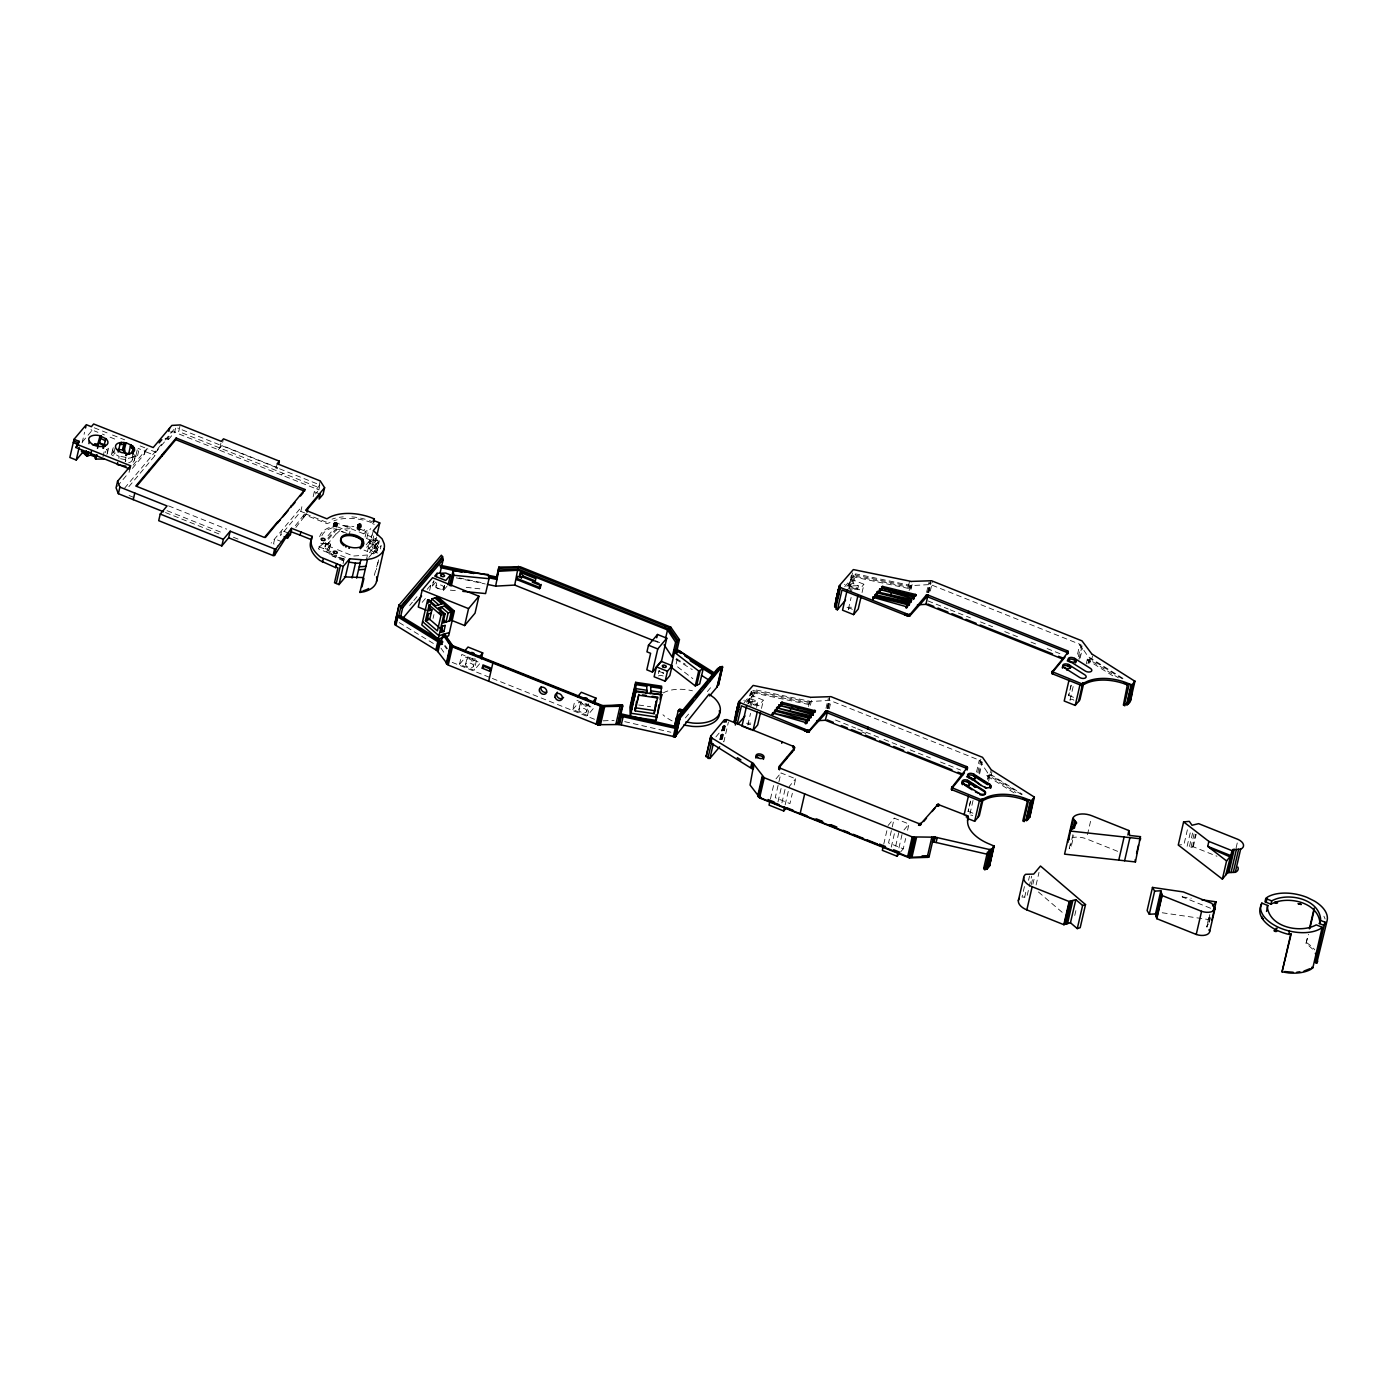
<?xml version="1.0" encoding="UTF-8"?>
<svg xmlns="http://www.w3.org/2000/svg" width="1397" height="1397" viewBox="0 0 1397 1397"><rect width="100%" height="100%" fill="white"/><g stroke="black" fill="none" stroke-linecap="round" stroke-linejoin="round"><path stroke-width="0.75" stroke-dasharray="5 3.75" d="M325.064 547.921C327.142 552.007 331.159 544.236 327.596 543.363C323.667 543.904 324.925 548.113 327.841 548.584M326.025 543.8L328.784 544.446M356.986 529.079L359.588 530.109L360.81 529.114M373.802 546.471C375.863 551.239 380.525 541.582 377.12 539.888C372.65 539.417 372.702 546.803 376.474 547.31M375.182 540.202L377.958 540.866M118.867 458.426L119.059 456.348L117.208 455.422A11.752 6.461 13 0 1 113.681 447.11M120.788 456.382L126.516 457.535L125.59 461.639M374.291 575.337L378.797 559.167L376.352 569.801M82.126 442.866L84.571 432.249M103.011 456.679L104.443 450.48M107.429 453.082L108.861 446.883A11.63 6.409 13 0 1 106.556 449.624M111.446 454.828L112.878 448.647M115.148 447.704L113.384 455.3A9.744 5.361 13 0 1 115.322 452.995M125.171 461.254L126.044 457.43M128.629 462.826A9.744 5.361 13 0 0 132.366 458.391L132.732 453.519M129.048 472.378L129.816 469.078M132.348 459.805L133.221 456.016M134.287 460.277L135.247 456.138M136.103 454.689L137.395 449.118M131.877 457.238L136.05 456.435L136.923 452.715M138.705 450.864L137.273 457.046L134.322 458.565A11.752 6.461 13 0 1 131.964 463.036M132.401 468.379L144.118 454.409L144.886 451.091L138.128 448.402M144.118 454.409L146.947 448.647L136.819 444.63M128.873 486.662L155.067 455.509L155.835 452.191L169.212 436.283M157.39 450.34L157.774 448.699M165.108 438.239L168.443 439.584L169.596 434.624M168.443 439.584L174.625 432.232L175.778 427.29L164.34 440.876M170.329 432.04L178.711 431.533L180.248 424.932M219.818 447.983L221.337 441.365M218.351 449.729L221.948 445.433L223.101 440.474M277.2 463.699L275.663 470.318L277.811 467.768L221.948 445.433M288.673 533.235L281.757 530.458L280.605 535.418L300.809 511.389L301.944 506.447L271.123 543.119M303.393 517.816L304.144 514.515L326.968 523.648L330.687 522.303M295.867 527.42L304.109 516.89L304.878 513.59L326.234 522.129A38.016 20.92 13 0 1 328.924 520.522M313.155 496.703L314.29 491.761L320 484.969L177.768 428.076M320.262 480.935L318.743 487.536L178.711 431.533M319.616 486.61L318.865 489.91L174.625 432.232M344.099 559.132L318.341 548.846L321.45 543.59M328.505 542.7A3.038 1.676 13 0 1 330.408 544.568A3.038 1.676 13 0 1 328.609 545.878L327.649 550.016A3.038 1.676 13 0 0 329.203 548.008A3.038 1.676 13 0 0 325.257 546.506L325.745 542.455M323.72 543.293L327.125 544.655L327.387 543.503L323.982 542.141L318.341 548.846M329.43 548.916L330.373 544.778M327.125 544.655L335.28 534.929L336.502 529.655L350.63 528.625L349.407 533.916M346.666 533.305L339.908 530.598L343.208 532.292M343.068 563.602L344.588 556.984L341.951 560.145L331.77 555.639M358.558 530.022L359.326 526.721M359.081 530.109L359.832 526.809M359.588 530.109L360.339 526.809M365.106 537.024L366.573 530.65L364.058 529.411M366.94 537.758L368.424 531.384L370.781 528.572M376.509 537.059L374.553 545.214L368.424 542.787L370.135 539.906L363.168 537.129M368.424 542.787L369.873 541.076L375.933 543.485L373.523 553.893L367.463 551.483L370.135 539.906M366.154 544.847L370.869 539.207L371.846 534.964M366.171 560.634L367.481 555.011L377.854 542.28A3.038 1.676 13 0 1 373.715 540.604A3.038 1.676 13 0 1 376.037 538.771L338.284 523.561M373.313 530.598L369.105 548.777L375.583 541.093L370.869 539.207M373.75 535.942L372.824 539.993L366.695 547.275L373.75 552.199M372.108 546.367L373.593 539.923M377.557 553.107L374.344 550.924L377.749 552.269M374.152 551.745L376.753 548.654L378.238 542.211M376.561 552.898L379.355 540.779M429.647 590.407L431.114 584.051M446.988 586.251L443.478 590.407L432.459 586.007L434.292 578.079M435.969 586.146L436.737 582.846M433.053 618.452L433.961 614.558M443.879 588.032A4.069 2.235 13 0 0 438.431 584.732A4.069 2.235 13 0 0 437.471 588.486A4.069 2.235 13 0 0 443.879 588.032L444.63 584.714M443.478 590.407L444.857 584.47M459.491 664.361L461.778 654.442L476.482 660.327L474.194 670.246L459.491 664.361L465.725 656.957L480.411 662.842L474.194 670.246M465.62 664.308L467.139 657.708M473.531 666.194A4.069 2.235 13 0 0 468.082 662.911A4.069 2.235 13 0 0 467.122 666.666A4.069 2.235 13 0 0 473.531 666.194L475.05 659.576A4.069 2.235 13 0 1 469.549 660.484A4.069 2.235 13 0 1 467.96 656.747M572.787 709.589L579.022 702.185L593.708 708.052L587.491 715.456L572.787 709.589L575.075 699.67M578.917 709.536L580.436 702.918M586.827 711.422A4.069 2.235 13 0 0 581.379 708.122A4.069 2.235 13 0 0 580.419 711.876A4.069 2.235 13 0 0 586.827 711.422L588.347 704.804M587.491 715.456L589.778 705.555M658.406 673.598L659.174 670.298A4.069 2.235 13 0 0 663.61 673.581M677.266 659.105L675.799 665.478L692.86 678.663M719.804 739.607L724.379 719.787M720.049 739.397L724.345 721.463M720.415 739.257L723.629 725.375M720.625 739.205L724.973 721.341M724.31 725.287C723.052 731.068 720.503 737.302 722.319 741.213L723.856 741.824L728.431 722.005M721.341 739.188L725.934 719.35M721.603 739.223L725.27 723.349M721.847 739.275L726.44 719.438M722.336 739.415L726.929 719.595M747.779 704.036L750.224 693.418M748.321 703.407L751.219 691.463M748.652 703.32L751.569 691.393M749.054 703.128L751.499 692.51M749.735 706.69L753.175 691.812L809.789 703.512M751.342 705.433L754.956 689.734L810.836 701.469L829.923 700.421L979.28 760.143L987.4 772.401L1022.255 794.195M747.832 725.043L750.538 713.326M756.58 707.441L757.925 701.591L751.603 699.059L749.263 701.835L757.925 701.591M761.47 708.419L763.391 700.159L752.354 695.758L747.692 701.294L758.711 705.712L763.391 700.159M770.463 798.909L773.798 784.45M794.247 784.992L795.679 778.81L780.975 772.925L775.248 797.704L789.951 803.589L792.343 793.269M777.972 801.895L781.185 788.013M781.918 802.838L785.131 788.956M785.166 804.794L789.462 786.214L795.679 778.81M808.531 706.515L810.644 697.313M753.175 691.812L754.205 693.034L810.068 704.769L810.836 701.469M810.417 705.258L812.251 697.33M848.73 586.496L851.244 575.634M851.786 575.564L848.59 589.447L853.34 569.574M849.132 589.377L852.554 574.499L910.076 586.373L910.652 588.888L854.772 577.153L852.554 574.499M850.319 590.791L853.742 575.931L910.355 587.631M851.437 591.612L855.54 573.853L911.403 585.587L930.507 584.54L1079.846 644.261L1087.966 656.503L1124.62 679.431M848.416 609.162L851.122 597.445M825.994 708.314L828.281 698.413M827.094 708.349L829.835 696.457M827.373 708.384L829.661 698.465M827.653 708.419L829.469 700.491M827.932 708.471L829.766 700.543M828.211 708.541L829.923 700.421M829.277 708.89L831.11 700.945M857.601 589.604L858.491 585.692L852.17 583.16L849.83 585.937L858.491 585.692M862.054 592.538L863.957 584.278L852.938 579.86L848.258 585.413L859.295 589.813L863.957 584.278M908.417 586.129L909.569 581.169M909.098 590.617L911.228 581.414M910.652 588.888L911.403 585.587M910.984 589.377L912.363 583.422M926.56 592.433L928.865 582.514M927.66 592.468L929.948 582.549M927.94 592.485L930.681 580.593M928.219 592.538L930.507 582.619M928.499 592.59L930.786 582.671M928.778 592.642L931.066 582.741M930.315 591.018L932.602 581.1M883.76 844.137L887.095 829.678M907.544 830.22L908.976 824.02L894.272 818.153L888.544 842.932L903.248 848.817L905.64 838.479M891.269 847.123L894.482 833.241M895.687 846.076L899.336 830.22M898.935 847.962L902.741 831.425M976.538 772.052L979.28 760.143M970.409 801.319L968.034 811.657L970.671 801.022M977.743 772.576L980.956 758.711M978.86 773.187L981.602 761.278M969.955 813.875L973.604 798.001M979.594 773.938L982.335 762.029M1014.047 792.85L986.631 775.702L987.4 772.401M987.382 779.491L988.36 775.248L1016.003 792.57M988.203 778.897L989.565 772.943M988.605 781.15L991.224 769.817M1021.748 794.718L991.102 775.545L992.237 770.585M1077.558 654.18L1079.846 644.261M1024.438 886.571L1022.01 897.084L1026.795 897.171L1028.733 888.771M1070.993 685.438L1068.6 695.758L1071.237 685.124M1078.327 656.695L1081.068 644.803M1078.973 659.279L1082.623 643.406M1070.067 699.967L1073.717 684.111M1024.665 897.136L1026.603 888.719M1028.541 880.302L1029.519 876.094M1080.16 658.039L1082.465 648.121M1029.222 886.658L1031.65 876.146M1031.3 884.598L1033.239 876.181M1032.907 884.196L1034.863 875.779M1086.255 663.942L1087.966 656.503M1036.103 884.965L1039.019 872.357M1087.949 663.61L1088.927 659.349L1118.403 677.842M1088.769 662.999L1090.149 657.061M1089.66 663.138L1091.79 653.936M1122.315 678.82L1091.668 659.663L1092.821 654.704M1070.189 844.399L1069.211 848.608L1071.324 846.093L1073.752 835.581M1072.913 834.655L1070.486 845.168L1071.324 846.093M1087.46 834.673L1090.865 819.952M1074.747 915.506L1076.214 909.203M1187.38 829.783L1183.975 844.504L1178.265 845.028M1187.136 846.285L1190.541 831.564M1192.584 833.049L1189.179 847.769L1193.3 846.792L1216.962 856.239M1190.96 847.35L1194.348 832.629M1192.584 846.949L1195.5 834.341M1193.3 846.792L1196.199 834.166M1210.605 908.26L1182.194 896.891L1182.945 893.591M1209.837 914.546L1206.921 927.154L1209.208 914.319M1208.876 922.055L1210.273 915.995M1209.365 922.212L1210.343 918.004M1236.118 847.839L1237.585 841.518M1312.621 949.104L1306.073 943.272L1307.976 935.012M1306.073 943.272L1308.518 934.366M295.378 525.709L304.878 513.59M409.635 605.512L412.412 602.177M413.809 600.518L419.362 593.847M363.936 533.829L366.573 530.65L368.424 531.384M685.386 717.936L690.886 711.335M707.353 691.585L711.475 686.643M746.295 702.237L748.914 699.076L743.85 700.334M846.861 586.338L849.498 583.195L844.417 584.435M133.169 465.079L146.947 448.647L155.835 452.191M90.997 429.543L91.94 430.555M82.406 441.906L92.342 430.084L97.912 432.319M117.348 486.296L126.446 475.469M124.508 488.269L163.03 442.447M281.461 474.963L282.927 473.216M315.443 493.997L317.713 491.273M304.109 516.89L306.729 513.764M328.016 535.767L334.32 528.293M327.858 538.369L336.136 528.503M328.435 539.259L336.502 529.655M324.785 546.594L327.387 543.503M339.908 530.598L335.28 534.929M368.895 557.386L374.344 550.924M374.501 553.491L381.154 545.598L380.124 550.051L375.933 543.485M427.185 589.359L434.17 581.047M432.459 586.007L435.951 581.851M422.173 602.369L427.36 596.187M744.13 702.621L754.956 689.734M715.893 736.918L727.034 723.663M844.696 586.74L855.54 573.853M775.999 778.845L780.975 772.925M888.055 825.557L894.272 818.153M903.999 829.958L908.976 824.02M900.768 851.768L903.248 848.817M1206.414 926.438L1208.405 924.081M986.631 775.702L991.102 775.545M376.753 548.654L376.352 548.724A3.038 1.676 13 0 1 372.231 547.048A3.038 1.676 13 0 1 374.553 545.214M367.481 555.011L353.354 556.041L335.751 549.004M603.172 720.835L614.069 720.381M847.036 607.363L851.367 607.241M746.469 723.244L750.8 723.122M342.981 525.447L353.878 526.512M345.548 526.477L353.755 527.455M450.34 590.145L456.557 590.756M466.214 587.334L482.751 589.15M1182.194 896.891L1191.274 898.219M1162.234 912.765L1209.75 919.715M638.691 704.996L650.67 706.76M120.579 458.757L127.476 460.05L128.629 458.146A11.752 6.461 13 0 0 134.915 455.614M459.142 577.921L484.567 583.248M456.313 577.869L485.283 583.963M752.791 690.467L809.509 702.254L810.068 704.769M624.721 721.638L670.874 732.238M360.81 529.411L365.909 531.454M342.614 559.359L336.031 556.635M371.48 522.635L368.738 521.622A36.462 20.082 13 0 0 333.866 520.837M94.28 427.814L110.485 434.223M112.511 435.026L124.665 439.828M928.027 600.92L948.214 609.005M950.222 609.808L970.409 617.876M980.502 621.909L992.621 626.764M1004.74 631.601L1018.867 637.259M1030.969 642.096L1037.028 644.523M1047.121 648.557L1061.249 654.198M1068.862 695.462L1074.363 697.662M314.29 491.761L320.227 494.119M372.475 523.596L374.309 524.329M655.35 640.647L659.663 642.568M653.988 640.769L658.022 642.393M835.528 720.049L855.715 728.116M857.723 728.92L881.961 738.611M883.969 739.415L908.207 749.106M910.215 749.91L930.402 757.977M940.495 762.011L960.682 770.096M861.827 731.923L865.843 733.53M300.809 511.389L304.756 512.978M337.515 526.861L347.382 530.808M102.33 434.083L104.408 434.921M110.084 437.174L118.186 440.422M146.179 451.947L155.067 455.509M368.354 548.218L369.279 548.584M363.988 550.086L367.463 551.483M1117.635 851.332L1086.482 838.881A14.197 7.823 13 0 0 1072.215 837.781M658.79 671.224L664.308 673.424M327.946 545.878L333.813 548.218M318.848 546.698L330.897 551.571M340.676 555.482L346.543 557.822M341.951 560.145L343.784 560.878M968.278 811.343L973.796 813.543M282.142 541.861L274.685 538.875L273.533 543.835L279.138 546.07M168.583 505.889L226.681 529.131M129.083 495.516L134.811 497.803M167.011 510.673L223.345 533.2M233.404 537.234L239.428 539.644M165.527 512.559L220.761 534.649M576.909 700.403L587.945 704.821M452.209 662.388L490.364 677.65M492.373 678.453L594.79 719.403M399.228 622.608L439.129 646.986M1112.78 675.816L1087.215 659.821L1091.668 659.663M676.27 658.563L685.298 664.204M675.851 659.349L692.301 669.634M332.696 554.906L326.112 549.597M1306.614 942.626L1311.312 946.101A34.034 18.737 13 0 1 1314.734 949.838M330.303 554.557L323.545 548.584M132.034 453.03L136.05 456.435M1038.425 891.985L1063.03 913.044M444.421 645.763L446.638 648.924M445.329 645.641L447.459 648.749M440.946 648.086L445.573 654.844M1323.919 916.17L1325.107 918.982M588.102 703.599A4.069 2.235 13 0 1 583.841 706.026A4.069 2.235 13 0 1 581.257 701.975M663.365 672.411A2.026 1.118 13 0 1 662.842 672.324M474.805 658.371A4.069 2.235 13 0 1 475.067 658.982M586.251 703.739A2.026 1.118 13 0 1 584.644 705.031A2.026 1.118 13 0 1 582.427 703.389A2.026 1.118 13 0 1 585.168 702.935M472.692 658.214A2.026 1.118 13 0 1 471.854 659.821A2.026 1.118 13 0 1 469.113 658.476A2.026 1.118 13 0 1 471.383 657.55M658.441 675.956A4.069 2.235 13 0 1 663.156 675.991M672.114 720.887A32.079 17.655 13 0 1 662.946 714.758M663.243 692.929A32.079 17.655 13 0 1 692.441 690.799M112.249 453.309A11.752 6.461 13 0 1 113.768 452.069M336.118 555.22A2.026 1.118 13 0 1 336.101 556.6L335.734 556.739A2.026 1.118 13 0 1 333.516 556.477A2.026 1.118 13 0 1 332.556 555.185M332.015 519.178A38.016 20.92 13 0 1 335.472 518.095M339.244 517.327A38.016 20.92 13 0 1 343.26 516.873M351.869 516.89A38.016 20.92 13 0 1 365.176 519.247M369.489 520.61A38.016 20.92 13 0 1 373.61 522.234M324.331 543.206A2.026 1.118 13 0 1 321.572 543.66L321.135 543.433A2.026 1.118 13 0 1 320.769 543.171M106.713 449.624A11.63 6.409 13 0 1 106.643 454.601M319.703 536.745A32.725 18.004 13 0 1 332.172 526.617M321.869 535.732A30.978 17.061 13 0 1 333.202 527.56M105.683 451.231A9.814 5.396 13 0 1 105.666 452.663M112.127 455.125A3.038 1.676 13 0 1 113.349 455.859M747.971 724.781A2.026 1.118 13 0 1 750.591 724.589M970.723 815.15A2.026 1.118 13 0 1 972.696 815.621M1070.05 700.264A2.026 1.118 13 0 1 1071.534 699.251A2.026 1.118 13 0 1 1073.891 700.299M848.416 609.459A2.026 1.118 13 0 1 849.882 608.446A2.026 1.118 13 0 1 852.24 609.494M753.542 704.734A2.026 1.118 13 0 0 756.755 704.507A2.026 1.118 13 0 0 754.031 702.866A2.026 1.118 13 0 0 753.542 704.734M854.126 588.853A2.026 1.118 13 0 0 857.321 588.608A2.026 1.118 13 0 0 854.597 586.967A2.026 1.118 13 0 0 854.126 588.853"/><path stroke-width="1.5" d="M660.1 699.722L661.619 686.171L635.67 682.33L629.96 707.126L630.257 716.556L656.188 720.398L661.881 694.746L650.915 693.139L650.67 685.7M806.785 723.07L806.296 720.415L772.558 712.994L806.785 722.86M809.09 718.599L808.706 720.869L808.322 718.023L776.191 710.165L774.567 710.811L808.706 720.241M810.889 715.561L810.697 717.429L776.557 707.79L811.063 715.77L809.544 716.644M813.176 712.994L812.792 714.653L778.845 705.223L813.368 713.221L811.832 714.094M872.758 598.772L873.23 596.921L874.749 596.676L906.88 604.534L907.736 605.53L905.727 607.625M881.158 588.853L882.782 588.207L914.895 596.065L915.279 594.406L882.782 586.478L881.542 586.984L882.398 587.997L914.529 595.855L916.153 595.401L915.279 594.406M909.761 602.928L908.137 603.574L875.151 594.72L908.888 602.142L909.377 604.796M911.735 600.099L910.111 600.762L877.124 591.891L910.879 599.313L911.246 602.159M913.638 599.418L913.167 596.763L879.429 589.342L913.114 598.562L913.481 596.921M991.206 785.9C985.496 793.164 974.722 777.78 969.116 777.081A4.069 2.235 13 0 1 968.418 773.781A4.069 2.235 13 0 1 974.023 774.27L990.438 784.695L990.735 787.856L989.652 787.751M1266.52 911.438L1267.83 905.518L1261.858 903.126L1260.88 905.012A34.034 18.737 13 0 0 1280.962 928.376A34.034 18.737 13 0 0 1320.34 928.778L1322.208 927.259L1316.236 924.866C1300.31 933.772 1269.209 927.224 1267.306 906.531L1267.83 905.518M685.892 721.952L692.72 723.052A32.079 17.655 13 0 0 713.989 697.749L709.1 694.152L675.013 736.83L619.43 724.537L597.584 724.694L448.227 665.077L437.139 650.705L395.91 625.367L394.949 623.062M708.262 756.737L706.236 756.703L706.393 755.567M967.527 820.51L968.243 816.634L967.23 815.743L937.928 804.393L921.269 823.235L918.929 823.619L779.963 768.088L778.985 766.569L794.439 748.181L794.125 746.679L726.929 719.595L724.379 719.787L710.759 736.079L711.929 738.035L753.158 763.373L764.264 777.745L912.206 836.908L935.449 837.205L989.251 849.481L991.608 849.254L994.053 846.442M968.243 816.634L967.911 818.852A37.073 20.414 13 0 0 990.002 844.294L994.123 846.111L989.46 866.28L986.858 869.178L985.287 868.305M401.009 606.071L398.948 605.25L441.365 555.22L442.552 556.652L401.009 606.071L398.721 615.972L440.754 641.956L442.395 644.261L440.614 644.436L442.901 634.535L444.683 634.343L452.663 645.641L602.561 705.572L598.3 724.851M909.499 856.815L909.43 857.898L927.835 857.339L928.219 855.68L922.072 855.872M117.627 462.529L117.435 464.625L126.044 466.249M1023.18 798.56L1027.389 801.11L1022.814 820.947L1024.298 821.628L1024.682 819.969L1027.214 820.336L1029.729 817.35L1034.356 797.111L991.224 769.817L982.51 757.314L830.953 696.649L810.644 697.313L753.14 685.421L738.576 702.045L808.025 730.509L809.701 730.055L825.54 711.213L827.705 711.056L966.357 766.499L967.073 769.869L965.973 768.14L826.483 712.505L808.426 732.133L741.423 705.852L737.302 723.698M967.475 767.32L951.706 787.611L980.991 799.59L984.71 798.228A36.462 20.082 13 0 1 1027.162 799.171L1031.405 800.725L1034.391 797.25M738 704.891L735.555 715.107L737.843 705.188M838.567 588.993L836.122 599.208L838.41 589.29M445.887 605.565L438.152 607.939L445.049 613.894L442.954 622.975L449.153 621.089L451.231 611.991L454.357 611.065L448.629 635.845L438.169 639.023L421.824 624.948L427.552 600.169L428.722 599.802L435.637 605.774L443.373 603.399M376.579 576.856A32.725 18.004 13 0 1 364.041 591.769L359.92 592.45L367.533 559.394M361.98 586.897L363.936 578.393M278.579 464.468L279.33 461.167L223.485 438.833L221.337 441.365L180.248 424.932L171.866 425.421L153.216 447.546L93.651 423.972L91.364 426.714L86.317 424.688L74.041 439.287L69.85 457.465L76.241 460.015L83.052 451.912M76.66 444.211L130.585 465.777L129.816 469.078L75.892 447.511L79.105 441.312L74.041 439.287M79.105 441.312L78.721 442.954L73.657 440.946M76.241 460.015L79.192 447.267M85.549 427.988L85.933 426.347M85.392 454.811L86.335 450.69M89.286 441.312L88.919 443.617M103.972 459.089L95.607 459.037L94.542 456.592L90.526 455.125L86.754 456.068L87.697 451.93M87.836 455.789L88.797 451.668M90.526 455.125L91.486 450.987M92.499 444.717A9.814 5.396 13 0 1 97.458 445.154L100.113 435.812M97.493 448.35L97.965 446.289M95.537 458.88L96.498 454.741M95.607 459.037L96.568 454.898M97.912 445.311L101.09 436.126L99.641 437.872L105.281 440.684M95.922 459.037L96.882 454.898M99.379 443.565L101.317 435.916M102.976 448.385L103.465 446.307M103.57 448.123L105.77 438.606M118.186 452.104L120.386 442.605M119.898 444.665L121.469 442.412L126.376 442.849L132.698 445.975L134.566 448.891A9.744 5.361 13 0 1 128.664 453.693L121.329 452.488A9.744 5.361 13 0 1 119.286 442.779L121.469 442.412M120.98 444.49L123.407 444.508L123.879 442.447M133.326 447.442L132.034 453.03L128.611 454.112C123.25 453.519 121.364 449.188 124.246 444.351M123.023 450.218L124.752 442.779M123.792 452.279L125.974 442.779M130.585 465.777L117.575 481.249L116.056 487.85L118.361 493.7L163.519 511.756M125.8 455.527L126.236 453.658M126.481 455.527L126.917 453.676M118.361 493.7L119.898 487.099L117.575 481.249M128.611 454.112L130.794 444.595M133.588 449.799L130.48 446.743L130.951 444.683M132.226 448.035L132.698 445.975M133.466 449.467L133.937 447.407M132.732 453.519L134.077 447.721M133.256 499.655L134.793 493.054M148.92 471.645L149.287 469.986M161.965 456.12L162.349 454.479M168.845 431.411L169.613 428.093M164.025 453.658L164.409 452.017M175.795 439.653L176.179 438.012L304.93 489.491L304.546 491.15L175.795 439.653L136.784 486.086M119.898 487.099L167.064 505.958L160.236 514.061L158.699 520.679L221.826 545.913L228.637 537.793L230.173 531.192L274.615 548.969L275.995 548.846L291.519 528.31L312.23 536.396A37.37 20.571 13 0 0 320.594 557.159L343.208 566.414L349.634 558.765L364.355 559.918L371.654 558.713A32.725 18.004 13 0 0 384.192 543.8L382.08 538.84L373.313 530.598L379.774 522.915L373.226 520.295L374.379 518.933A38.016 20.92 13 0 0 327.003 518.828L305.646 510.272L324.61 487.71L320.262 480.935L277.2 463.699L279.33 461.167M221.826 545.913L223.345 539.312L230.173 531.192M265.395 537.513L304.93 489.491M228.637 537.793L273.096 555.569L274.615 548.969M273.096 555.569L274.476 555.465L275.995 548.846M290.873 507.408L291.257 505.766M284.062 536.797L287.52 538.177L288.673 533.235L274.476 555.465M287.52 538.177L290 534.911L291.519 528.31M336.852 563.864L335.699 567.636L319.826 560.459A37.37 20.571 13 0 1 311.461 539.696L300.128 535.156L300.896 531.855M307.113 512.123L307.881 508.805L320.227 494.119L319.075 499.078L323.074 494.328L324.61 487.71M311.461 539.696L312.23 536.396M322.463 562.345L323.213 559.027M333.377 526.686C335.367 517.274 339.942 529.446 334.145 523.386M333.639 526.477L334.407 523.177M334.023 526.32L334.774 523.019M334.477 526.25L335.228 522.949M334.966 526.25L335.734 522.949M335.49 526.337L336.258 523.037M335.996 526.494L336.764 523.194M336.45 526.721L337.201 523.421M335.699 567.636L336.467 564.336M363.325 577.572L345.443 576.944L339.017 584.592L336.258 583.475L340.449 565.314M339.017 584.592L343.208 566.414M349.634 558.765L345.286 577.118L344.361 576.769L345.443 576.944M357.265 527.996C361.02 516.611 363.255 533.322 358.016 524.678M357.632 527.839L358.383 524.539M358.086 527.769L358.837 524.451M358.592 527.769L359.343 524.469M359.099 527.856L359.867 524.556M359.605 528.014L360.374 524.713M352.044 578.009L355.484 563.131L360.077 563.183M360.496 548.689L362.731 539.05M356.637 578.044L360.845 559.883M373.61 522.234L374.379 518.933M376.98 535.034L379.774 522.915M376.509 581.641L384.123 548.584M394.687 623.813L398.948 605.25M394.897 624.424L399.14 604.901M395.037 624.616L396.696 615.955L400.764 616.007L442.465 641.485L439.042 642.445L396.94 616.356M395.211 624.826L397.115 616.566M395.421 625.018L397.324 616.758M395.91 625.367L397.813 617.107M400.764 616.007L402.668 607.747L443.198 559.533L442.552 556.652M452.541 620.722L464.642 625.559L475.032 613.178L478.944 596.24L432.581 577.712L422.173 590.075L418.262 607.014L426.329 610.227M427.884 603.452L428.722 599.802M425.456 620.652L429.089 604.953L430.241 604.604L428.809 610.786L431.917 609.843L429.717 619.342L425.456 620.652L437.401 630.938L441.033 615.239L442.185 614.89L439.042 612.183M436.318 576.612L437.086 573.311L445.748 573.067L450.445 574.953L448.158 584.854M426.626 620.303L428.058 614.104L431.149 613.161M428.477 613.318L427.517 617.457L443.862 631.531L445.294 625.332L442.203 626.275L440.771 632.474L443.862 631.531M430.975 602.509L431.813 598.859L438.012 596.973L454.357 611.065M440.142 572.753L443.198 559.533M440.579 609.878L441.242 606.997L448.14 612.934L451.231 611.991L444.333 606.054M449.659 585.5L453.099 570.64L488.252 574.516L489.02 578.69L485.58 593.568L462.774 591.35M435.916 649.797L437.82 641.537M438.169 639.023L443.897 614.243L445.049 613.894M450.498 585.71L453.431 572.962M451.318 585.902L453.763 575.285L453.099 570.64M441.662 629.645L442.622 625.507M437.139 650.705L439.042 642.445L440.614 644.436M438.029 651.701L439.933 643.441L441.557 643.091M448.14 612.934L446.027 622.014L443.862 620.146M446.184 663.592L450.375 645.431L442.901 634.535M446.848 664.291L450.375 645.431M447.023 664.413L451.214 646.235L452.663 645.641M448.227 665.077L452.436 646.898L450.882 645.99M464.642 625.559L468.554 608.621L478.944 596.24M488.88 577.782L497.157 579.528L496.599 577.013L498.886 567.095L520.26 566.78L670.752 627.113L679.448 639.616L677.161 649.535L673.721 650.461L677.388 652.731M498.886 567.095L496.878 578.271L488.496 576.524M487.361 584.4L495.638 586.129L498.781 570.011L518.06 569.068L668.866 629.383L677.353 641.729L675.624 642.183L672.201 657.061L664.081 644.803M481.336 658.878L482.698 652.923L468.012 647.038L464.275 651.491M482.244 668.22L482.995 664.92L490.347 667.853L489.579 671.171L482.244 668.22L483.799 666.369L491.15 669.32L489.579 671.171M488.653 681.247L492.862 663.069M495.638 586.129L514.725 585.081L518.339 566.274M516.96 579.65L517.728 576.332L521.465 577.834L523.019 575.983L534.038 580.384L532.484 582.235L540.29 585.36L541.076 584.435L540.307 587.735L539.539 588.661L516.96 579.65L517.746 578.725L540.307 587.735M521.465 577.834L519.544 575.267L520.208 572.368L535.837 578.62L535.173 581.501L532.484 582.235M539.539 588.661L540.29 585.36M594.633 704.088L595.995 698.151L581.309 692.266L577.572 696.701M596.187 724.24L600.378 706.061L452.436 646.898M597.584 724.694L601.775 706.515L600.378 706.061M597.951 724.764L602.142 706.603L622.713 706.253L618.522 724.432M598.667 724.903L602.858 706.725M599.034 724.938L603.225 706.76M600.448 724.991L604.639 706.812M615.867 724.362L620.058 706.183M617.614 724.362L621.822 706.183M618.068 724.397L622.486 704.961L602.561 705.572M618.976 724.484L620.879 716.224L676.689 728.623L674.507 726.126L619.954 713.588L620.879 716.224M619.43 724.537L621.333 716.277M621.246 724.886L623.149 716.609M633.644 693.715L635.757 684.617L646.724 686.241M633.784 697.714L635.879 688.634L635.67 682.33M646.689 685.106L646.933 692.545L635.949 690.921L633.854 700.002L633.609 692.563M630.257 716.556L635.949 690.921M648.47 645.222L646.951 651.84L650.618 653.307L646.811 669.827L652.416 672.079L661.462 661.322L666.788 638.202L657.516 634.482L648.47 645.222L657.76 648.941L666.788 638.202M635.146 710.025L636.508 701.538M637.346 700.526L638.778 694.326M652.12 696.3L657.725 697.12L654.128 713.692L635.181 710.881L638.796 695.182L657.76 697.994M656.747 637.783L657.516 634.482M646.182 693.139L646.846 690.258L635.879 688.634M652.416 672.079L657.76 648.941M665.199 627.917L665.583 626.258M650.181 693.733L650.845 690.834L661.776 692.458M656.415 666.858L654.128 676.777L665.147 681.177L669.827 675.624L672.114 665.705L661.078 661.305L656.415 666.858L667.434 671.259L672.114 665.705M665.548 638.429L667.522 629.942L670.752 627.113M654.128 713.692L656.223 701.032L656.293 703.32M665.147 681.177L667.434 671.259M674.524 652.347L671.084 667.225L695.252 685.892L699.687 683.936L703.128 669.058L679.221 650.6L674.524 652.347L698.692 671.014L703.128 669.058M499.166 568.352L518.444 567.409L669.25 627.724L677.737 640.07L675.45 649.989L680.968 653.464M674.507 726.126L676.41 717.848L717.656 668.465L722.197 666.474L680.042 718.198L678.051 717.639L720.119 666.648M675.065 724.414L678.209 710.811L679.745 708.96L683.43 710.444L681.876 712.278L678.209 710.811M673.232 736.813L675.135 728.553M678.051 717.639L675.764 727.54L620.198 714.88M674.297 736.935L676.2 728.675M674.541 736.918L678.994 718.704M675.013 736.83L679.221 718.669M675.222 736.778L679.606 718.512M675.589 736.603L679.78 718.425M675.851 736.376L680.042 718.198M688.407 705.31L688.023 706.969L693.471 700.421M695.252 685.892L698.692 671.014M696.719 685.351L700.159 670.473M709.798 680.793L710.182 679.152M709.589 695.95L717.08 686.975L721.271 668.796M719.909 676.392L717.08 686.975M720.363 674.402L722.197 666.474M718.337 685.49L722.598 666.893M718.425 685.228L722.616 666.963M706.131 756.301L710.759 736.079M706.236 756.703L710.968 735.73M933.65 837.03L929.057 856.85L909.395 857.269L759.671 797.565L750.049 785.044L752.913 769.328L710.287 742.645L710.916 737.075M710.078 742.436L711.23 737.494M710.287 742.645L711.44 737.686M710.794 742.994L711.929 738.035M711.702 741.859L707.877 758.379L709.92 758.414L719.665 746.801M709.92 758.414L713.256 743.955M735.311 725.06L735.678 723.402L734.019 722.039L738.769 701.573L739.746 701.346L739.065 703.617M734.176 722.389L738.646 702.394M734.455 722.738L738.873 702.743M734.647 722.895L739.223 703.058M734.874 723.035L739.45 703.215M735.381 723.279L739.921 703.442M746.731 705.433L741.964 726.091L751.149 729.758M757.279 711.911L753 730.491L757.663 724.938L760.527 712.557M750.783 767.424L751.935 762.465M753.158 763.373L752.023 768.333L753.734 767.844M752.913 769.328L754.048 764.369M772.174 714.862L772.663 712.802M772.262 715.089L772.855 712.662M772.454 715.299L773.117 712.557M772.174 714.653L773.432 712.487M773.065 714.146L773.798 712.505M774.182 712.557L773.414 714.146M774.479 711.911L774.864 710.27M774.759 711.806L775.125 710.147M775.457 710.095L775.073 711.754L775.824 710.113M775.806 711.824L776.191 710.165M776.173 709.659L776.854 707.441M777.116 707.336L776.732 708.995L778.181 707.353M777.064 708.925L777.431 707.284M777.413 708.943L777.797 707.284M757.628 796.098L762.203 776.261M779.142 704.891C778.373 709.012 781.831 703.11 782.582 702.429L815.481 710.863L813.962 711.737M758.292 796.779L762.71 776.819M778.74 707.528L779.404 704.769M763.041 777.081L758.466 796.919L759.916 796.307L759.531 797.949L909.43 857.898L914.337 837.502M779.002 707.72L779.736 704.717M779.334 707.877L780.085 704.734M780.679 704.961L781.255 702.534L782.582 702.429M780.871 705.171L781.534 702.429M759.671 797.565L764.264 777.745M781.133 705.363L781.849 702.377M781.447 705.537L782.215 702.377M781.744 743.326L782.128 741.667M790.231 710.549L790.615 708.89M769.991 800.987L769.031 805.109L783.734 810.993L786.214 808.025M792.239 708.174L792.605 706.515M778.705 769.153L779.089 767.494M778.985 769.415L779.369 767.774M779.177 769.537L779.543 767.879M779.578 769.747L779.963 768.088M797.512 709.466L797.897 707.808M786.336 759.025L786.721 757.366M791.313 753.105L791.68 751.446M793.077 746.05L793.531 748.146L793.898 746.504M793.269 747.989L793.653 746.33M793.933 748.53L794.125 746.679M794.456 747.063L794.055 749.84L778.6 768.21M794.055 749.84L794.631 747.465M783.734 810.993L784.677 806.855M805.161 723.506L807.169 721.428M805.545 723.576L806.296 720.415M805.894 723.576L806.628 720.573M804.55 731.085L804.934 729.444M806.226 723.524L806.89 720.765M806.488 723.419L807.064 720.992M807.937 719.682L808.322 718.023M808.252 719.839L808.636 718.18M845.534 600.116L837.414 609.79L835.877 609.179L836.262 607.52L834.585 606.158L839.335 585.692L853.34 569.574L911.228 581.414L931.52 580.75L1081.976 640.839L1091.79 653.936L1134.958 681.299L1131.972 684.827L1127.728 683.29A36.462 20.082 13 0 0 1085.277 682.347L1081.557 683.692L1052.273 671.713L1068.024 652.329L1067.395 650.827L928.272 595.157L926.124 595.314L910.285 614.156L908.609 614.61L840.523 587.578L839.16 586.164L840.33 585.448L839.649 587.735M808.514 720.031L808.898 718.372M834.742 606.508L839.23 586.496M835.039 606.839L839.44 586.845M809.911 716.853L810.295 715.212M835.231 606.997L839.807 587.177M806.575 731.906L806.96 730.247M835.441 607.154L840.016 587.316M810.243 717.01L810.627 715.369M807.099 732.063L807.483 730.421M835.947 607.398L840.488 587.543M807.379 732.115L807.763 730.474M810.679 718.058L811.168 715.997M807.641 732.15L808.304 730.526M808.182 732.168L808.566 730.509M812.216 714.304L812.6 712.645M808.426 732.133L808.811 730.474M812.53 714.461L812.914 712.802M808.653 732.08L809.038 730.439M808.863 732.011L809.422 730.282M812.984 714.862L813.368 713.221M809.334 731.696L809.701 730.055M813.071 715.299L813.456 713.43M837.414 609.79L841.989 589.953L908.225 616.269L909.901 615.815L927.049 596.606L1066.54 652.259L1067.657 653.988L1068.181 651.753M814.713 710.287L814.329 711.946L781.831 703.878L781.255 702.534M814.661 712.103L815.027 710.462M814.922 712.295L815.289 710.654M847.315 589.551L842.548 610.192L853.567 614.61L858.229 609.057L861.093 596.659M800.114 813.735L804.689 793.898M825.173 712.854L825.54 711.213M825.383 712.68L826.064 710.898M825.697 712.557L826.256 710.863M826.064 712.487L826.448 710.846M826.273 712.487L826.867 710.846M816.861 720.712L825.348 720.258L827.705 711.056M853.567 614.61L857.863 596.013M872.846 599.191L873.422 596.763M873.02 599.418L873.684 596.659M872.846 598.58L874.016 596.606M873.631 598.265L874.382 596.606M874.749 596.676L873.998 598.265M875.063 596.03L875.43 594.371M875.046 597.025L875.709 594.266M875.308 597.217L876.024 594.214M875.622 597.375L876.39 594.214M875.325 595.925L876.757 594.284M876.74 593.76L877.421 591.56M877.299 593.096L877.683 591.455M877.63 593.044L878.015 591.385M878.381 591.402L877.997 593.044L911.071 601.321M878.364 593.114L878.748 591.455M879.708 588.993C878.573 592.834 882.642 588.783 881.839 586.635M879.324 591.647L879.97 588.888M879.586 591.839L880.302 588.836M879.9 591.996L880.669 588.836M881.437 589.29L882.101 586.53M881.699 589.482L882.415 586.478M882.013 589.639L882.782 586.478M882.782 588.207L883.166 586.548M890.797 594.668L891.181 593.009M892.805 592.276L893.189 590.634M898.079 593.568L898.463 591.926M867.747 728.867L868.131 727.208M906.112 607.695L906.88 604.534M906.478 607.695L907.194 604.691M905.116 615.204L905.5 613.545M906.793 607.643L907.456 604.884M907.055 607.538L907.648 605.093M907.247 607.381L907.736 605.32M909.482 602.491L909.098 604.15L908.888 602.142M908.836 603.941L909.22 602.299M909.272 604.988L909.657 602.701M910.495 600.972L910.879 599.313M907.142 616.007L907.526 614.366M910.809 601.129L911.193 599.47M907.666 616.182L908.05 614.523M911.263 601.531L911.455 599.662M907.945 616.234L908.329 614.575M908.225 616.269L908.609 614.61M908.487 616.287L909.133 614.628M912.416 598.195L913.167 596.763M908.993 616.252L909.377 614.593M909.237 616.199L909.604 614.54M913.376 598.772L913.743 597.113M909.43 616.129L910.006 614.383M913.551 598.981L913.935 597.322M909.901 615.815L910.285 614.156M915.227 596.222L915.611 594.563M915.489 596.414L915.873 594.755M925.74 596.973L926.124 595.314M925.949 596.798L926.473 595.07M926.263 596.676L926.648 595.017M926.438 596.624L927.014 594.947M926.84 596.606L927.224 594.947M927.049 596.606L927.433 594.965M917.445 604.831L925.914 604.36L927.748 596.432M927.887 596.816L928.272 595.157M883.288 846.215L882.328 850.336L897.031 856.221L899.511 853.253M897.031 856.221L897.974 852.083M907.631 856.728L912.206 836.908M909.028 857.182L913.603 837.344M909.395 857.269L913.97 837.432M910.111 857.391L914.686 837.554M910.477 857.444L915.052 837.606M918.545 825.26L918.929 823.619M918.842 825.33L919.226 823.671M911.892 857.479L916.467 837.659M919.121 825.365L919.505 823.706M968.331 612.986L968.697 611.327M919.418 825.383L919.802 823.724M919.68 825.365L920.064 823.724M919.942 825.33L920.571 823.636M920.78 823.566L920.413 825.208L921.269 823.235M936.688 804.882L936.619 806.296M937.038 806.121L937.422 804.462M937.282 806.069L937.666 804.41M937.544 806.034L938.208 804.375M938.12 806.052L938.505 804.393M938.417 806.086L938.801 804.428M938.714 806.139L939.098 804.48M927.311 856.85L931.886 837.013M932.498 841.989L934.087 837.065M932.952 842.007L934.541 837.1M933.406 842.059L934.995 837.152M933.842 842.094L935.449 837.205M934.296 842.164L936.112 842.496L937.265 837.536M1026.778 800.83A36.462 20.082 13 0 0 984.326 799.887L980.607 801.232L951.776 789.672L951.706 786.965M951.514 789.48L951.706 787.611M951.636 789.584L952.021 787.925M951.776 789.672L952.16 788.03M952.108 789.846L952.492 788.187M965.973 768.14L966.357 766.499M966.445 768.385L966.829 766.726M966.637 768.507L967.021 766.866M966.968 768.804L967.195 767.005M963.476 784.381L963.668 783.56A4.069 2.235 13 0 1 962.69 780.452A4.069 2.235 13 0 1 967.684 780.312L984.047 790.58A4.069 2.235 13 0 1 984.745 793.88A4.069 2.235 13 0 1 979.14 793.391L963.668 783.56M967.213 769.59L967.615 767.791M961.782 782.861A4.069 2.235 13 0 1 967.3 781.953L967.684 780.312M981.113 785.603L969.116 777.081M968.889 785.708A4.069 2.235 13 0 0 969.693 784.747L969.885 783.333A4.069 2.235 13 0 0 968.383 781.569L968.575 780.748M964.105 814.835L968.383 796.238M968.924 777.919A4.069 2.235 13 0 0 971.858 778.845L972.871 778.845A4.069 2.235 13 0 0 975.333 777.448L975.333 776.854A4.069 2.235 13 0 0 973.831 775.091L974.023 774.27M966.27 817.105L966.654 815.464M967.719 816.075L968.051 818.886M967.545 817.909L967.929 816.25M967.719 818.101L968.104 816.442M968.051 819.061L968.435 817.228M979.14 793.391L975.508 792.029M967.3 818.363L974.652 821.296L979.419 800.656M980.607 801.232L980.991 799.59M981.2 801.389L981.585 799.748M981.358 801.407L981.881 799.765M985.077 794.282A4.069 2.235 13 0 0 983.855 791.4L984.047 790.58M984.798 786.965L985.496 788.24L986.701 787.733M977.952 817.385L982.231 798.787M982.039 801.337L982.423 799.678M983.121 799.224L979.314 815.761L974.652 821.296M990.735 787.856L989.705 784.154M988.727 853.427L984.92 869.947L983.663 868.532L987.469 851.995M936.112 842.496L988.098 854.44L989.251 849.481M988.098 854.44L989.181 854.545L990.316 849.603M989.181 854.545L990.578 849.586M986.23 869.371L991.032 849.498M986.666 869.266L991.433 849.359M987.033 869.091L991.608 849.254M987.295 868.864L991.87 849.027M989.547 865.948L993.651 845.604M989.39 865.669L993.878 845.761M1133.386 685.752C1130.505 687.778 1133.526 706.725 1125.266 704.088L1124.882 705.747L1123.38 705.048L1127.344 684.932A36.462 20.082 13 0 0 1084.893 683.989L1081.191 685.351L1052.36 673.791L1052.273 671.066M1051.976 673.476L1052.203 671.608M1052.203 673.686L1052.465 671.94M1052.36 673.791L1052.727 672.132M1052.692 673.948L1053.059 672.306M1023.722 821.366L1028.681 799.87M1030.497 800.691L1026.079 820.545L1030.969 800.76M1026.551 820.598L1031.265 800.743M1026.83 820.545L1031.405 800.725M1027.214 820.336L1031.789 800.498M1066.54 652.259L1066.924 650.6M1067.011 652.486L1067.395 650.827M1032.82 801.634L1029.729 817.35M1033.204 799.992L1033.955 796.674M1067.221 652.626L1067.605 650.967M1067.535 652.923L1067.779 651.124M1067.745 653.237L1068.041 651.421M1066.924 670.263L1067.308 668.604M1062.366 666.98A4.069 2.235 13 0 1 1067.867 666.072L1068.251 664.413L1084.631 674.699A4.069 2.235 13 0 1 1085.312 677.999A4.069 2.235 13 0 1 1079.724 677.51L1064.235 667.679M1070.643 666.858L1070.277 668.272A4.069 2.235 13 0 0 1068.775 666.509L1067.867 666.072M1068.967 680.356L1064.2 701.015L1075.219 705.415L1079.881 699.862L1083.705 683.343M1018.361 900.646L1023.704 877.508A14.197 7.823 13 0 1 1025.625 874.312L1033.728 874.085L1040.486 866.035L1085.521 904.575L1080.178 927.713L1077.279 928.603L1070.469 922.771L1063.816 924.674L1026.83 909.884A14.197 7.823 13 0 1 1018.378 901.886L1018.361 900.646A14.197 7.823 13 0 1 1019.321 898.393M1075.707 661.986L1076.092 660.327M1026.83 909.884L1032.173 886.746A14.197 7.823 13 0 1 1023.704 878.748L1023.704 877.508M1075.219 705.415L1079.986 684.757M1081.191 685.351L1081.557 683.692M1081.784 685.508L1082.308 683.866M1081.924 685.525L1082.465 683.866M1078.519 701.486L1082.815 682.906M1082.5 685.473L1082.989 683.797M1072.721 818.572L1064.566 854.143L1135.429 861.949L1140.458 836.646L1129.719 835.458L1128.811 830.534L1091.825 815.743A14.197 7.823 13 0 0 1077.558 814.661L1076.004 815.254A14.197 7.823 13 0 0 1072.931 817.996L1076.65 822.973L1069.91 831.005L1140.773 838.829M1068.478 840.261L1073.333 819.218M1072.756 829.189L1074.695 820.79M1074.363 828.334L1075.83 822.03M1063.816 924.674L1069.159 901.536L1075.812 899.633L1082.623 905.466L1085.521 904.575M1064.235 924.552L1069.578 901.414M1065.824 924.098L1071.167 900.96M1067.5 923.627L1072.844 900.489M1070.469 922.771L1075.812 899.633M1124.288 705.468L1129.247 683.989M1126.646 704.664L1131.221 684.827M1126.803 704.682L1131.535 684.879M1127.117 704.699L1131.832 684.862M1127.396 704.664L1131.972 684.827M1127.781 704.455L1132.356 684.617M1077.279 928.603L1082.623 905.466M1133.77 684.093L1134.539 680.793M1130.295 701.469L1134.94 681.212M1118.77 860.115L1124.114 836.978M1127.903 835.057L1128.811 830.534M1124.602 860.762L1129.929 837.624M1136.564 853.462L1138.52 845.045M1139.481 840.854L1140.458 836.646M1152.473 887.427L1147.129 910.565L1149.294 914.249L1155.511 913.917L1160.855 890.78L1154.638 891.111L1152.473 887.427L1183.329 891.932L1211.758 903.3L1215.128 908.015L1209.785 931.135A10.547 5.815 13 0 1 1196.234 934.453L1156.803 918.685L1155.511 913.917M1149.294 914.249L1154.638 891.111M1156 915.734L1161.344 892.596M1156.349 917.008L1161.693 893.87M1156.664 918.178L1162.007 895.04M1156.803 918.685L1162.147 895.547L1160.855 890.78M1183.608 821.89L1178.265 845.028L1222.375 879.115L1227.701 872.636L1233.045 849.498L1240.623 849.184A10.547 5.815 13 0 0 1238.074 839.422L1198.643 823.654L1191.99 825.26L1189.318 821.366L1183.608 821.89L1208.859 841.413L1232.049 850.686L1233.045 849.498M1222.375 879.115L1226.566 860.936L1207.724 846.372L1208.859 841.413M1196.234 934.453L1201.577 911.315A10.547 5.815 13 0 0 1215.128 908.015M1213.26 910.966L1214.22 906.758M1211.915 920.029L1216.106 901.851L1201.63 899.738M1225.71 874.993L1232.049 850.686M1228.854 872.584L1234.197 849.446M1231.054 872.496L1236.397 849.359M1233.272 872.392L1238.615 849.271M1227.701 872.636L1235.297 872.322L1240.623 849.184M1261.858 903.126L1260.111 908.312A34.034 18.737 13 0 0 1288.593 934.349L1291.16 934.034L1289.606 934.506M1324.915 922.16L1315.572 962.655L1316.76 963.127L1327.08 920.763A34.034 18.737 13 0 0 1314.525 901.1L1307.016 897.38A34.034 18.737 13 0 0 1267.62 896.979L1265.752 898.498L1264.984 901.816L1270.956 904.191C1286.881 895.302 1317.982 901.851 1319.903 922.544L1319.362 923.557L1324.146 925.46L1325.054 923.766M1266.171 902.287L1266.939 898.987M1270.956 904.191L1271.724 900.89C1287.65 892.002 1318.751 898.55 1320.654 919.226L1319.362 923.557M1289.361 931.048L1289.064 933.685M1322.208 927.259L1312.866 967.754L1310.997 969.274A34.034 18.737 13 0 1 1288.75 972.941L1282.044 971.858L1290.636 934.68M1291.16 934.034L1282.044 971.858M1309.408 928.813L1314.175 908.155M1309.949 928.167L1313.756 911.647M738.524 705.485L735.782 714.827L738.803 709.397M839.091 589.604L836.349 598.946L839.37 593.498M809.177 719.018L807.553 719.472M914.022 597.759L912.782 598.265M1315.572 962.655L1316.533 956.159L1315.328 953.348M1316.76 963.127L1317.738 961.241M291.624 530.511L290.751 531.611L300.128 535.156M290 534.911L290.855 533.829M711.038 679.239L718.495 669.862M1226.566 860.936L1229.901 856.832L1209.662 847.874M696.177 697.155L700.264 692.248M704.35 687.341L707.074 684.076M359.92 592.45L361.002 591.158M75.892 447.511L77.953 445.067M176.179 438.012L135.806 486.034L264.435 537.461L277.916 521.43M292.235 505.784L294.977 502.536M300.442 496.022L303.184 492.774M442.168 558.294L400.642 607.712L402.668 607.747M437.086 573.311L434.746 576.088L445.765 580.506L450.445 574.953M403.419 617.631L421.597 596.013M519.544 575.267L521.098 573.416L523.019 575.983M478.979 657.358L482.698 652.923M592.276 702.586L595.995 698.151M686.73 708.506L677.667 719.28L676.41 717.848M738.192 724.065L744.968 716.015M923.696 821.541L926.49 818.205M932.113 811.535L934.907 808.199M964.454 772.995L951.252 789.148M1065.02 657.114L1051.801 673.144M983.663 868.532L985.758 866.035M159.153 442.884L161.842 439.706M277.532 523.072L280.203 519.946M282.875 516.82L288.201 510.551M1212.596 905.902L1216.106 901.851M98.908 442.832L105.002 444.875M105.229 446.149L99.606 443.338M759.531 797.949L760.894 797.39M1275.234 901.781C1272.981 904.191 1280.42 903.457 1276.352 901.798M1262.382 917.078L1261.893 918.004L1263.464 918.789M1303.995 971.072L1309.984 968.662M449.153 621.089L450.707 620.617L452.803 611.537L436.458 597.445M449.397 632.544L438.937 635.722L422.593 621.648M442.849 642.026L439.496 642.952M677.737 640.07L679.448 639.616M365.927 566.326L359.239 566.815M1277.12 928.341L1276.002 928.341M1274.885 929.948C1271.497 931.45 1279.39 932.515 1276.037 930.14M1296.713 972.277L1299.874 971.753M365.246 569.312L358.558 569.801M499.061 571.268L518.165 570.22L667.522 629.942L675.624 642.183M971.683 779.666L972.679 779.683A4.069 2.235 13 0 0 974.338 779.229M1293.185 972.242L1284.576 971.544M117.575 449.485L122.953 449.921M453.763 575.285L489.02 578.69M496.599 577.013L439.88 565.209M661.654 687.324L635.722 683.482L631.461 703.215L632.858 695.881M650.705 686.835L661.654 688.459M635.984 691.777L661.881 694.746M642.515 694.885L646.252 695.427M654.023 710.532L635.076 707.738L635.181 710.881M656.957 717.098L631.025 713.256L630.711 703.826M123.407 444.508L125.503 444.857M94.717 443.705L97.196 444.106M348.883 562.065L355.484 563.131M683.727 725.026L691.952 726.353A32.079 17.655 13 0 0 719.35 710.654M473.81 573.503L440.265 566.571L441.277 567.793L461.988 572.141M876.39 595.925L908.504 603.783M92.377 454.863L94.786 455.632M988.028 865.04L989.303 865.581M927.835 604.028L933.86 606.438M937.893 608.044L947.934 612.061M951.968 613.667L962.027 617.701M966.043 619.308L976.101 623.324M980.118 624.93L1052.5 653.883M1058.542 656.293L1062.558 657.9M925.914 604.36L1063.169 659.244M1067.203 660.851L1071.237 662.475M1207.724 846.372L1230.897 855.645M522.234 576.909L539.12 583.649M514.725 585.081L653.988 640.769M827.268 719.909L833.293 722.319M841.343 725.532L847.368 727.959M851.384 729.566L861.443 733.582M865.459 735.189L875.517 739.205M879.551 740.812L889.592 744.845M893.626 746.452L903.667 750.468M907.701 752.075L951.933 769.764M957.975 772.174L961.992 773.781M825.348 720.258L962.603 775.125M966.637 776.749L974.704 779.98M1265.752 898.498L1271.724 900.89M1320.13 920.256L1326.102 922.631M351.328 534.684L362.906 539.312M974.006 786.563L975.979 787.349L967.3 781.953M73.29 442.587L78.337 444.613M422.173 590.075L468.554 608.621M1162.147 895.547L1201.577 911.315M336.083 567.165L337.934 567.898L334.494 582.776L336.258 583.475M678.959 709.903L682.644 711.37M1311.678 967.283L1312.866 967.754M160.236 514.061L223.345 539.312M453.641 646.724L602.247 706.149L621.857 705.328L622.102 706.62M1032.173 886.746L1069.159 901.536M768.018 799.538L774.095 801.965M816.634 818.991L822.711 821.419M830.813 824.649L836.89 827.076M879.429 844.102L885.506 846.53M893.609 849.76L899.685 852.187M772.943 802.21L778.967 804.62M787 807.833L793.025 810.225M801.057 813.438L807.082 815.848M815.115 819.061L821.139 821.471M829.172 824.684L835.196 827.094M843.229 830.307L849.254 832.717M853.27 834.323L863.311 838.34M867.327 839.946L877.368 843.963M737.284 757.68L740.934 759.933M1123.747 682.662L1127.396 684.949M713.518 672.394L677.161 649.535M690.17 660.729L713.919 675.589M701.434 675.345L708.733 679.92M684.652 655.769L714.146 674.245M1074.59 658.389L1090.271 668.272A4.069 2.235 13 0 1 1090.97 671.573A4.069 2.235 13 0 1 1085.364 671.084L1069.683 661.2M973.831 775.091L989.513 784.974M973.639 775.929L987.574 784.712M968.383 781.569L983.855 791.4M965.205 785.481L972.085 789.846M434.904 597.916L441.819 603.871M431.813 598.859L438.728 604.831M427.552 600.169L443.897 614.243M429.089 604.953L441.033 615.239M429.717 607.957L431.917 609.843M81.323 451.091L86.754 456.068M83.366 451.79L85.654 453.938M131.999 451.982L133.309 453.239M1067.989 842.356L1067.587 841.134A14.197 7.823 13 0 1 1069.334 839.16M928.219 855.68L929.057 856.85M1208.894 929.896L1209.785 931.135M447.721 640.839L449.991 644.069M445.224 635.914L451.86 645.431M927.137 856.082L927.835 857.339M907.352 606.979L873.125 597.322M124.56 449.747L125.136 451.493M622.486 704.961L622.713 706.253M1135.115 859.784L1135.429 861.949M659.017 707.144L658.947 704.856L657.603 713.343M656.014 714.74L656.188 720.398M655.455 704.332L655.542 706.638M583.946 699.338A2.026 1.118 13 0 1 584.487 697.767A2.026 1.118 13 0 1 587.316 698.675A2.026 1.118 13 0 1 586.286 700.089M471.016 654.39A2.026 1.118 13 0 1 470.562 652.801A2.026 1.118 13 0 1 473.181 652.818A2.026 1.118 13 0 1 474.089 654.425M546.646 692.248A4.069 3.265 40 0 1 541.233 686.608M563.55 697.4A4.069 3.265 40 0 1 558.084 697.609A4.069 3.265 40 0 1 557.403 692.196M362.19 546.943A11.682 6.426 13 0 0 362.801 541.844L362.539 541.425A11.682 6.426 13 0 0 347.801 535.575A11.682 6.426 13 0 0 341.182 542.822M361.037 547.799A11.682 6.426 13 0 1 360.077 548.253M349.442 548.305A11.682 6.426 13 0 1 348.744 548.095M346.107 547.03A11.682 6.426 13 0 1 345.513 546.698M343.854 545.651A11.682 6.426 13 0 1 342.894 544.882M342.09 544.079A11.682 6.426 13 0 1 341.444 543.241M368.668 588.539A30.978 17.061 13 0 1 363.01 590.826M969.885 783.927A4.069 2.235 13 0 1 967.423 785.324L966.427 785.324A4.069 2.235 13 0 1 964.384 784.835M962.55 784.677A4.069 2.235 13 0 1 961.782 783.455M968.191 782.407A4.069 2.235 13 0 1 969.693 784.154M984.553 794.718A4.069 2.235 13 0 1 979.856 794.666M974.862 778.793A4.069 2.235 13 0 0 975.141 778.269L975.141 777.675A4.069 2.235 13 0 0 971.736 775.16A4.069 2.235 13 0 0 967.51 775.859M755.987 758.169A4.069 2.235 13 0 1 759.706 755.62A4.069 2.235 13 0 1 763.356 759.374M1237.899 867.083A10.547 5.815 13 0 1 1235.297 872.322M1068.251 664.413A4.069 2.235 13 0 0 1062.75 665.321A4.069 2.235 13 0 0 1067.186 668.604L1068.199 668.622A4.069 2.235 13 0 0 1070.643 667.207L1070.661 666.613A4.069 2.235 13 0 0 1069.142 664.867M1062.611 668.185A4.069 2.235 13 0 1 1062.349 667.574M1075.428 662.911A4.069 2.235 13 0 0 1075.707 662.388L1075.725 661.794A4.069 2.235 13 0 0 1072.302 659.279A4.069 2.235 13 0 0 1068.076 659.978M1076.092 660.135L1076.092 660.729A4.069 2.235 13 0 1 1073.629 662.143L1072.634 662.126A4.069 2.235 13 0 1 1068.181 659.436A4.069 2.235 13 0 1 1071.656 657.446A4.069 2.235 13 0 1 1076.092 660.135M1298.267 903.772L1301.236 904.47L1298.267 903.772M633.016 701.032L631.654 709.501L633.016 701.032M341.776 536.727L341.514 537.059A11.682 6.426 13 0 0 341.479 541.495L341.741 541.914A11.682 6.426 13 0 0 350.455 547.187L351.171 547.345A11.682 6.426 13 0 0 354.751 547.799L356.811 547.746A11.682 6.426 13 0 0 363.098 540.534L362.19 539.259A11.682 6.426 13 0 0 348.447 534.23L347.783 534.283A11.682 6.426 13 0 0 341.776 536.727M104.129 446.202C98.611 447.319 91.137 445.695 88.762 440.055A9.814 5.396 13 0 1 99.658 435.654L106.015 438.798A9.814 5.396 13 0 1 104.129 446.202M663.034 666.98A2.026 1.118 13 0 0 666.247 666.753A2.026 1.118 13 0 0 663.523 665.112A2.026 1.118 13 0 0 663.034 666.98M441.365 576.228A2.026 1.118 13 0 0 444.56 575.983A2.026 1.118 13 0 0 441.836 574.342A2.026 1.118 13 0 0 441.365 576.228M539.469 691.113A4.069 3.265 40 0 0 545.825 693.663A4.069 3.265 40 0 0 543.782 687.429A4.069 3.265 40 0 0 539.469 691.113M555.08 697.347A4.069 3.265 40 0 0 561.454 699.897A4.069 3.265 40 0 0 559.411 693.663A4.069 3.265 40 0 0 555.08 697.347M321.886 540.133A2.026 1.118 13 0 0 325.099 539.888A2.026 1.118 13 0 0 322.375 538.247A2.026 1.118 13 0 0 321.886 540.133M334.058 553.055A2.026 1.118 13 0 0 337.271 552.81A2.026 1.118 13 0 0 334.547 551.169A2.026 1.118 13 0 0 334.058 553.055M757.611 757.645A4.069 2.235 13 0 0 764.019 757.191A4.069 2.235 13 0 0 758.554 753.891A4.069 2.235 13 0 0 757.611 757.645"/></g></svg>
